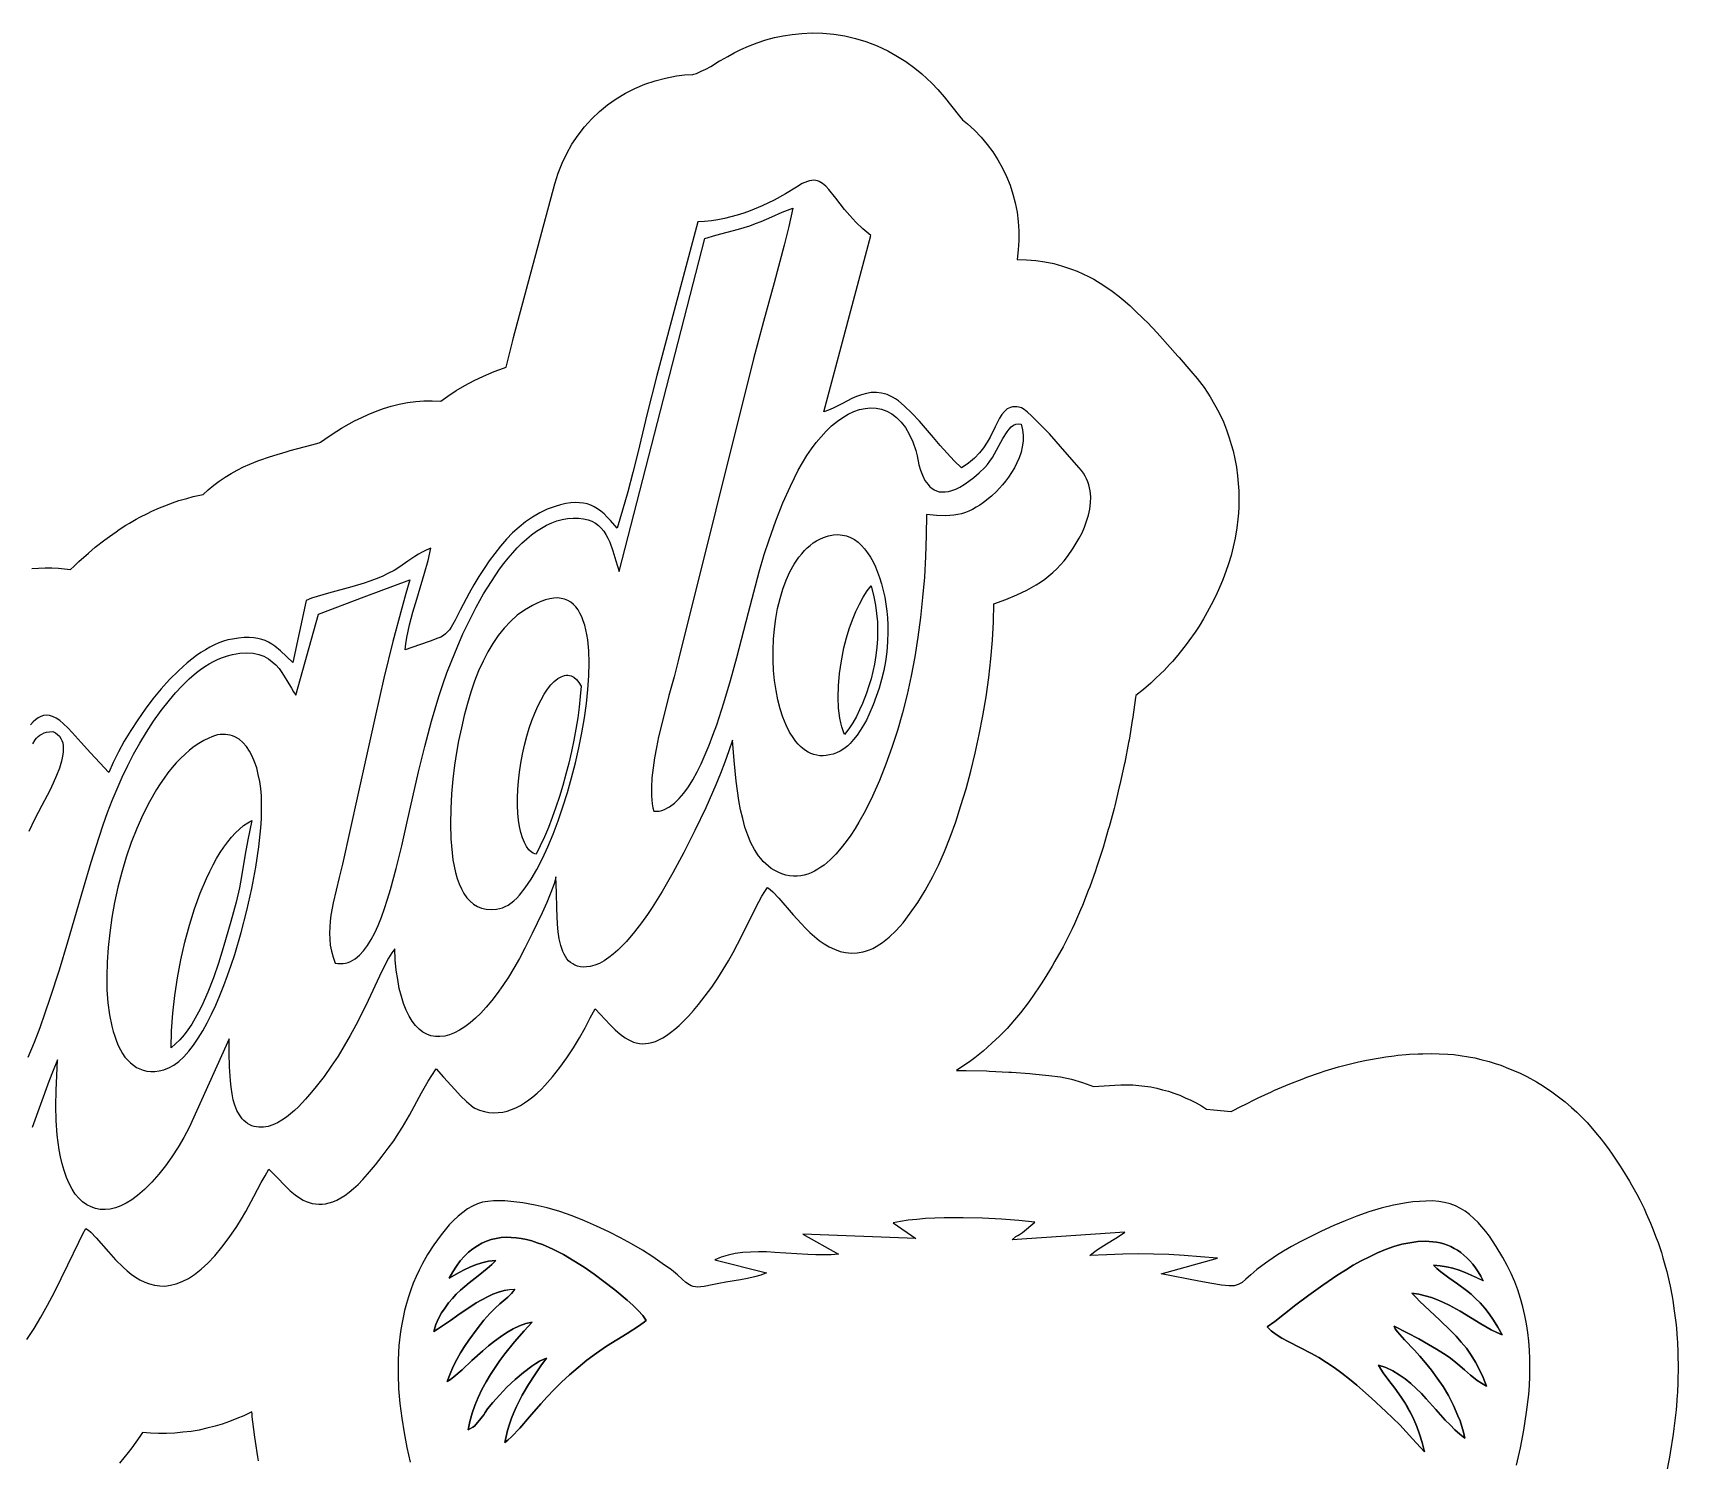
# Model space of a CAD drawing. Extents: x 0 to 210, y 0 to 160.
# Drawn here: x 105 to 208.3, y 70.4 to 160 of the extents above; entities that cross this region are included whole.
import ezdxf

# ---------------------------------------------------------------- set-up
doc = ezdxf.new("R2010")
doc.units = 0
doc.layers.add('Nível Padrão', color=18, linetype='CONTINUOUS')

msp = doc.modelspace()

# ---------------------------------------------------------------- linework, layer by layer
at = {"layer": 'Nível Padrão'}
for points in [[(104.93, 126.39), (105.35, 126.42), (105.77, 126.43), (106.19, 126.43), (106.61, 126.4), (107.36, 126.32), (107.58, 126.54), (107.88, 126.82), (108.48, 127.36), (108.91, 127.72), (109.52, 128.19), (109.8, 128.4), (110.22, 128.7), (110.41, 128.83), (110.84, 129.1), (111.07, 129.24), (111.49, 129.48), (111.72, 129.61), (112.2, 129.85), (112.46, 129.98), (112.95, 130.2), (113.28, 130.33), (113.77, 130.52), (114.16, 130.65), (114.66, 130.79), (115.06, 130.9), (115.69, 131.03), (116.01, 131.33), (116.35, 131.61), (116.7, 131.88), (117.06, 132.13), (117.44, 132.36), (117.82, 132.57), (118.21, 132.77), (118.62, 132.94), (119.12, 133.14), (119.31, 133.21), (119.8, 133.38), (120.12, 133.48), (120.89, 133.71), (121.15, 133.79), (122.5, 134.15), (122.96, 134.28), (123.06, 134.32), (123.33, 134.5), (123.78, 134.82), (124.38, 135.2), (124.85, 135.47), (125.19, 135.65), (125.64, 135.87), (126.05, 136.06), (126.51, 136.24), (127, 136.42), (127.5, 136.58), (128, 136.7), (128.52, 136.8), (129.03, 136.87), (129.55, 136.91), (130.07, 136.92), (130.6, 136.9), (131.05, 137.21), (131.57, 137.55), (132.12, 137.87), (132.71, 138.19), (133.29, 138.46), (133.96, 138.75), (134.55, 138.97), (134.71, 139.02), (135.13, 140.7), (135.17, 140.89), (137.76, 150.53), (137.97, 151.19), (138.22, 151.83), (138.51, 152.44), (138.84, 153.02), (139.22, 153.58), (139.63, 154.1), (140.08, 154.6), (140.56, 155.06), (141.08, 155.48), (141.62, 155.87), (142.2, 156.21), (142.79, 156.52), (143.42, 156.78), (144.06, 157), (144.72, 157.17), (145.4, 157.3), (145.91, 157.36), (146.42, 157.39), (146.48, 157.41), (146.65, 157.46), (146.96, 157.59), (147.24, 157.72), (147.56, 157.9), (148.11, 158.24), (148.16, 158.27), (148.62, 158.53), (149.03, 158.76), (149.45, 158.96), (149.93, 159.17), (150.47, 159.38), (151.02, 159.56), (151.55, 159.71), (152.09, 159.82), (152.67, 159.91), (153.26, 159.97), (153.92, 160), (154.59, 159.98), (155.28, 159.92), (155.96, 159.81), (156.63, 159.66), (157.28, 159.46), (157.99, 159.2), (158.67, 158.88), (159.18, 158.59), (159.79, 158.21), (160.37, 157.79), (160.8, 157.43), (161.12, 157.14), (161.44, 156.84), (161.8, 156.45), (162.21, 155.98), (163.16, 154.77), (163.36, 154.55), (163.66, 154.3), (164.11, 153.89), (164.52, 153.46), (164.91, 153), (165.26, 152.53), (165.58, 152.03), (165.87, 151.52), (166.12, 150.99), (166.34, 150.45), (166.52, 149.89), (166.67, 149.33), (166.78, 148.75), (166.86, 148.17), (166.9, 147.58), (166.9, 146.98), (166.86, 146.39), (166.78, 145.79), (167.37, 145.77), (167.96, 145.71), (168.53, 145.63), (169.09, 145.52), (169.64, 145.37), (170.19, 145.18), (170.55, 145.04), (170.91, 144.89), (171.26, 144.72), (171.6, 144.54), (172.23, 144.15), (172.76, 143.79), (173.2, 143.45), (173.45, 143.25), (173.86, 142.89), (174.16, 142.61), (174.74, 142.04), (174.96, 141.83), (175.58, 141.17), (175.75, 140.98), (176.88, 139.72), (176.95, 139.64), (177.7, 138.78), (178.09, 138.32), (178.52, 137.74), (178.9, 137.17), (179.18, 136.69), (179.44, 136.21), (179.73, 135.59), (179.93, 135.09), (180.1, 134.59), (180.23, 134.18), (180.34, 133.77), (180.45, 133.28), (180.55, 132.75), (180.62, 132.21), (180.67, 131.72), (180.7, 131.27), (180.71, 130.82), (180.7, 130.26), (180.68, 129.87), (180.64, 129.49), (180.57, 128.94), (180.47, 128.29), (180.35, 127.74), (180.22, 127.21), (180.05, 126.68), (179.89, 126.2), (179.72, 125.73), (179.58, 125.38), (179.35, 124.87), (179.22, 124.59), (178.97, 124.1), (178.85, 123.87), (178.59, 123.41), (178.48, 123.22), (178.21, 122.78), (177.96, 122.4), (177.56, 121.84), (177.34, 121.53), (177.02, 121.13), (176.87, 120.95), (176.53, 120.55), (176.35, 120.36), (176.01, 119.99), (175.81, 119.8), (175.45, 119.46), (175.17, 119.19), (174.71, 118.8), (174.24, 118.42), (174.22, 118.29), (174.04, 117.05), (174.01, 116.86), (173.81, 115.62), (173.78, 115.46), (173.54, 114.22), (173.5, 114.06), (173.24, 112.84), (173.2, 112.68), (172.91, 111.49), (172.87, 111.33), (172.56, 110.17), (172.51, 110), (172.18, 108.88), (172.12, 108.69), (171.77, 107.63), (171.7, 107.42), (171.34, 106.41), (171.25, 106.18), (170.88, 105.24), (170.77, 104.97), (170.38, 104.09), (170.23, 103.78), (169.84, 102.98), (169.67, 102.65), (169.16, 101.74), (168.98, 101.43), (168.49, 100.61), (168.26, 100.26), (167.77, 99.54), (167.48, 99.14), (166.99, 98.51), (166.63, 98.07), (166.15, 97.53), (165.68, 97.04), (165.2, 96.59), (164.65, 96.1), (164.14, 95.69), (163.8, 95.43), (163.45, 95.19), (162.98, 94.89), (162.98, 94.89), (163.17, 94.89), (163.36, 94.89), (163.59, 94.89), (164.86, 94.86), (165.03, 94.85), (166.27, 94.79), (166.43, 94.78), (167.59, 94.7), (167.74, 94.68), (168.78, 94.58), (169.5, 94.49), (170.2, 94.34), (170.89, 94.13), (171.57, 93.88), (172.91, 93.97), (173.29, 93.99), (173.67, 93.99), (174.05, 93.98), (174.43, 93.95), (174.8, 93.9), (175.17, 93.85), (175.55, 93.77), (175.91, 93.68), (176.28, 93.58), (176.63, 93.46), (176.99, 93.33), (177.34, 93.18), (177.68, 93.02), (178.02, 92.85), (178.35, 92.66), (178.67, 92.45), (179.12, 92.42), (180.22, 92.32), (180.91, 92.67), (181.05, 92.74), (181.8, 93.11), (181.92, 93.17), (182.75, 93.55), (182.91, 93.62), (183.66, 93.95), (183.9, 94.05), (184.68, 94.35), (184.97, 94.46), (185.77, 94.74), (186.13, 94.86), (186.95, 95.11), (187.37, 95.22), (188.22, 95.43), (188.72, 95.54), (189.58, 95.69), (189.94, 95.75), (190.45, 95.81), (190.68, 95.84), (191.2, 95.89), (191.41, 95.91), (191.97, 95.94), (192.25, 95.94), (192.77, 95.95), (193.27, 95.94), (193.82, 95.91), (194.21, 95.88), (194.59, 95.83), (195.13, 95.74), (195.52, 95.67), (195.9, 95.58), (196.41, 95.44), (196.79, 95.33), (197.16, 95.21), (197.64, 95.02), (198.32, 94.73), (198.79, 94.5), (199.39, 94.17), (199.83, 93.9), (200.35, 93.55), (200.77, 93.24), (201.19, 92.91), (201.58, 92.57), (201.92, 92.26), (202.29, 91.89), (202.56, 91.62), (202.91, 91.22), (203.1, 91), (203.45, 90.58), (203.58, 90.4), (203.91, 89.96), (204.14, 89.64), (204.6, 88.94), (204.79, 88.66), (205.23, 87.93), (205.36, 87.71), (205.68, 87.12), (205.87, 86.77), (206.14, 86.22), (206.28, 85.92), (206.55, 85.3), (206.68, 85), (206.91, 84.38), (207.02, 84.09), (207.23, 83.46), (207.33, 83.13), (207.49, 82.54), (207.57, 82.27), (207.72, 81.62), (207.78, 81.36), (207.9, 80.71), (207.94, 80.46), (208.04, 79.81), (208.08, 79.52), (208.15, 78.92), (208.17, 78.7), (208.22, 78.04), (208.24, 77.83), (208.26, 77.18), (208.27, 76.98), (208.28, 76.33), (208.28, 76.16), (208.26, 75.49), (208.26, 75.33), (208.23, 74.67), (208.22, 74.52), (208.17, 73.87), (208.15, 73.58), (208.01, 72.41), (207.97, 72.07), (207.78, 70.89), (207.73, 70.61), (207.5, 69.44)], [(104.62, 78), (105.07, 78.7), (105.5, 79.4), (105.92, 80.16), (106.36, 80.98), (107.19, 82.68), (107.88, 84.12), (108.14, 84.64), (108.33, 84.97), (108.48, 84.86), (108.64, 84.73), (108.97, 84.39), (109.75, 83.5), (110.18, 83.01), (110.66, 82.54), (110.91, 82.31), (111.17, 82.1), (111.44, 81.91), (111.72, 81.75), (112.02, 81.6), (112.32, 81.49), (112.63, 81.41), (112.96, 81.37), (113.29, 81.36), (113.64, 81.41), (114, 81.5), (114.37, 81.64), (114.76, 81.84), (115.15, 82.09), (115.56, 82.41), (115.98, 82.8), (116.42, 83.26), (116.87, 83.79), (117.33, 84.4), (117.8, 85.1), (118.1, 85.57), (118.37, 86.04), (118.86, 86.97), (119.33, 87.86), (119.57, 88.28), (119.82, 88.69), (120.06, 88.45), (120.31, 88.19), (120.85, 87.62), (121.14, 87.34), (121.46, 87.08), (121.79, 86.85), (121.97, 86.75), (122.15, 86.67), (122.34, 86.6), (122.53, 86.54), (122.73, 86.51), (122.94, 86.49), (123.15, 86.5), (123.37, 86.52), (123.6, 86.57), (123.83, 86.65), (124.08, 86.75), (124.33, 86.89), (124.59, 87.05), (124.85, 87.25), (125.13, 87.47), (125.41, 87.74), (125.71, 88.04), (126.01, 88.38), (126.5, 88.97), (126.93, 89.51), (127.31, 90.01), (127.65, 90.48), (127.94, 90.92), (128.2, 91.33), (128.64, 92.09), (129.4, 93.49), (129.81, 94.21), (130.04, 94.58), (130.31, 94.98), (130.77, 94.46), (131.48, 93.69), (131.85, 93.3), (132.21, 92.95), (132.51, 92.68), (132.64, 92.59), (132.75, 92.52), (133.04, 92.4), (133.34, 92.31), (133.63, 92.25), (133.92, 92.23), (134.2, 92.24), (134.49, 92.27), (134.77, 92.34), (135.05, 92.43), (135.32, 92.55), (135.6, 92.69), (135.86, 92.85), (136.13, 93.04), (136.39, 93.24), (136.65, 93.46), (136.9, 93.7), (137.14, 93.95), (137.62, 94.49), (138.08, 95.07), (138.52, 95.68), (138.93, 96.31), (139.31, 96.94), (139.67, 97.57), (139.99, 98.18), (140.29, 98.76), (140.93, 98.08), (141.24, 97.75), (141.55, 97.44), (141.87, 97.16), (142.19, 96.93), (142.36, 96.83), (142.53, 96.74), (142.7, 96.67), (142.88, 96.62), (143.07, 96.58), (143.26, 96.56), (143.45, 96.57), (143.65, 96.59), (143.86, 96.64), (144.08, 96.71), (144.3, 96.81), (144.54, 96.93), (144.78, 97.08), (145.03, 97.26), (145.29, 97.47), (145.57, 97.71), (145.85, 97.99), (146.15, 98.3), (146.46, 98.64), (146.78, 99.02), (147.21, 99.57), (147.61, 100.12), (147.99, 100.67), (148.33, 101.22), (148.66, 101.77), (148.96, 102.3), (149.5, 103.33), (150.39, 105.11), (150.76, 105.82), (150.94, 106.12), (151.11, 106.37), (151.28, 106.25), (151.45, 106.1), (151.83, 105.7), (152.72, 104.66), (153.22, 104.1), (153.49, 103.82), (153.77, 103.55), (154.06, 103.29), (154.36, 103.05), (154.67, 102.83), (154.99, 102.64), (155.33, 102.49), (155.67, 102.36), (156.02, 102.28), (156.38, 102.25), (156.75, 102.26), (157.13, 102.34), (157.33, 102.39), (157.52, 102.46), (157.72, 102.55), (157.93, 102.66), (158.34, 102.92), (158.76, 103.26), (159.19, 103.67), (159.63, 104.16), (160.08, 104.75), (160.55, 105.42), (161.02, 106.19), (161.5, 107.06), (161.87, 107.81), (162.23, 108.63), (162.59, 109.53), (162.93, 110.49), (163.26, 111.51), (163.58, 112.57), (163.88, 113.67), (164.15, 114.81), (164.41, 115.97), (164.64, 117.15), (164.84, 118.34), (165.01, 119.54), (165.14, 120.72), (165.24, 121.9), (165.31, 123.05), (165.33, 124.18), (166.08, 124.45), (166.76, 124.73), (167.4, 125.03), (167.98, 125.36), (168.26, 125.53), (168.52, 125.72), (168.78, 125.92), (169.03, 126.14), (169.27, 126.37), (169.5, 126.61), (169.73, 126.87), (169.95, 127.15), (170.31, 127.67), (170.5, 127.97), (170.68, 128.29), (170.86, 128.63), (171.02, 128.98), (171.15, 129.35), (171.27, 129.73), (171.35, 130.11), (171.4, 130.5), (171.41, 130.88), (171.38, 131.26), (171.29, 131.64), (171.23, 131.83), (171.15, 132.01), (171.06, 132.19), (170.95, 132.37), (170.83, 132.54), (170.69, 132.71), (169.93, 133.57), (168.81, 134.83), (168.22, 135.45), (167.68, 135.98), (167.44, 136.19), (167.23, 136.36), (167.05, 136.47), (166.91, 136.52), (166.76, 136.54), (166.62, 136.54), (166.49, 136.53), (166.37, 136.5), (166.26, 136.45), (166.16, 136.4), (165.99, 136.25), (165.83, 136.06), (165.68, 135.83), (165.41, 135.28), (165.1, 134.64), (164.91, 134.31), (164.68, 133.97), (164.42, 133.64), (164.1, 133.31), (163.73, 133), (163.53, 132.85), (163.3, 132.7), (162.84, 133.15), (162.39, 133.62), (161.96, 134.11), (161.53, 134.62), (160.65, 135.63), (160.18, 136.13), (159.7, 136.6), (159.33, 136.91), (159.15, 137.03), (158.97, 137.14), (158.8, 137.23), (158.62, 137.3), (158.45, 137.35), (158.28, 137.39), (157.96, 137.43), (157.63, 137.43), (157.32, 137.38), (157.01, 137.29), (156.71, 137.18), (156.41, 137.05), (155.82, 136.75), (155.23, 136.46), (154.94, 136.33), (154.65, 136.22), (157.6, 147.28), (157.6, 147.28), (157.1, 147.71), (156.66, 148.13), (156.28, 148.54), (155.95, 148.92), (155.41, 149.62), (154.97, 150.17), (154.77, 150.39), (154.57, 150.56), (154.36, 150.68), (154.25, 150.72), (154.14, 150.74), (154.02, 150.75), (153.89, 150.74), (153.76, 150.72), (153.62, 150.68), (153.3, 150.54), (152.94, 150.33), (152.25, 149.91), (151.53, 149.51), (150.79, 149.15), (150.02, 148.83), (149.62, 148.69), (149.22, 148.56), (148.82, 148.45), (148.41, 148.35), (148, 148.27), (147.59, 148.21), (147.17, 148.17), (146.74, 148.14), (144.16, 138.5), (143.57, 136.11), (142.97, 133.65), (142.66, 132.42), (142.35, 131.21), (142.02, 130.04), (141.67, 128.92), (141.26, 129.41), (141.06, 129.62), (140.86, 129.81), (140.66, 129.98), (140.45, 130.13), (140.24, 130.26), (140.02, 130.36), (139.8, 130.44), (139.56, 130.49), (139.31, 130.52), (139.04, 130.53), (138.76, 130.51), (138.45, 130.46), (138.13, 130.39), (137.78, 130.29), (137.29, 130.11), (136.82, 129.89), (136.37, 129.62), (135.93, 129.32), (135.52, 128.98), (135.11, 128.62), (134.73, 128.22), (134.35, 127.79), (134, 127.34), (133.65, 126.87), (133.32, 126.39), (133, 125.88), (132.69, 125.37), (132.39, 124.84), (131.83, 123.77), (131.51, 123.15), (131.26, 122.71), (131.15, 122.55), (131.03, 122.41), (130.91, 122.29), (130.77, 122.19), (130.6, 122.09), (130.42, 122.01), (129.93, 121.83), (129.27, 121.6), (128.37, 121.29), (128.42, 121.67), (128.48, 122.06), (128.65, 122.85), (128.86, 123.65), (129.1, 124.47), (129.59, 126.09), (129.81, 126.89), (129.99, 127.67), (129.69, 127.54), (129.43, 127.42), (129.2, 127.29), (128.98, 127.15), (128.54, 126.84), (128.04, 126.5), (127.67, 126.27), (127.29, 126.07), (126.92, 125.89), (126.54, 125.74), (126.16, 125.59), (125.79, 125.47), (125.03, 125.24), (123.56, 124.85), (122.84, 124.64), (122.49, 124.52), (122.15, 124.38), (121.32, 120.48), (120.54, 121.22), (120.18, 121.52), (120, 121.65), (119.8, 121.76), (119.59, 121.86), (119.37, 121.94), (119.13, 122), (118.87, 122.04), (118.58, 122.05), (118.26, 122.05), (117.91, 122.02), (117.52, 121.96), (117.24, 121.91), (116.96, 121.83), (116.68, 121.72), (116.4, 121.6), (116.11, 121.46), (115.83, 121.29), (115.54, 121.11), (115.26, 120.92), (114.69, 120.47), (114.13, 119.97), (113.58, 119.43), (113.05, 118.84), (112.53, 118.21), (112.04, 117.57), (111.58, 116.9), (111.14, 116.23), (110.73, 115.55), (110.37, 114.88), (110.04, 114.22), (109.76, 113.58), (109.21, 114.2), (108.61, 114.83), (108.02, 115.47), (107.46, 116.09), (107.19, 116.4), (106.93, 116.65), (106.69, 116.85), (106.46, 117), (106.24, 117.1), (106.04, 117.16), (105.85, 117.18), (105.67, 117.16), (105.49, 117.11), (105.33, 117.02), (105.16, 116.9), (105.01, 116.76), (104.85, 116.58)], [(104.71, 95.72), (105.09, 96.66), (105.45, 97.59), (105.78, 98.51), (106.09, 99.42), (106.67, 101.21), (107.19, 102.95), (108.17, 106.32), (108.65, 107.95), (109.15, 109.53), (109.41, 110.3), (109.69, 111.07), (109.98, 111.82), (110.28, 112.56), (110.61, 113.3), (110.95, 114.02), (111.32, 114.73), (111.71, 115.43), (112.13, 116.12), (112.57, 116.8), (113.05, 117.47), (113.57, 118.13), (113.95, 118.58), (114.36, 119.03), (114.8, 119.47), (115.28, 119.87), (115.53, 120.06), (115.79, 120.24), (116.06, 120.41), (116.33, 120.56), (116.62, 120.69), (116.91, 120.81), (117.21, 120.91), (117.52, 120.99), (118, 121.08), (118.44, 121.1), (118.83, 121.08), (119.18, 121), (119.5, 120.88), (119.78, 120.73), (120.03, 120.54), (120.25, 120.34), (120.45, 120.11), (120.63, 119.86), (120.94, 119.36), (121.23, 118.87), (121.36, 118.64), (121.5, 118.44), (122.92, 123.52), (125.8, 124.61), (128.67, 125.67), (128.41, 124.83), (128.15, 123.89), (127.6, 121.8), (127.04, 119.5), (126.48, 117.07), (125.39, 112.18), (124.43, 107.83), (124.23, 107), (124.03, 106.2), (123.85, 105.41), (123.71, 104.64), (123.66, 104.26), (123.63, 103.88), (123.62, 103.5), (123.63, 103.13), (123.67, 102.75), (123.74, 102.37), (123.84, 102), (123.97, 101.62), (124.14, 101.6), (124.31, 101.59), (124.47, 101.6), (124.63, 101.63), (124.79, 101.67), (124.94, 101.73), (125.08, 101.81), (125.23, 101.9), (125.5, 102.12), (125.76, 102.39), (126.01, 102.72), (126.24, 103.1), (126.47, 103.52), (126.68, 103.99), (126.88, 104.5), (127.08, 105.05), (127.27, 105.63), (127.45, 106.25), (127.81, 107.57), (128.16, 108.99), (128.5, 110.49), (129.21, 113.62), (129.6, 115.21), (130.02, 116.8), (130.25, 117.58), (130.48, 118.35), (130.73, 119.1), (130.99, 119.84), (131.29, 120.62), (131.63, 121.44), (131.99, 122.28), (132.4, 123.12), (132.83, 123.96), (133.29, 124.79), (133.78, 125.58), (134.29, 126.34), (134.56, 126.7), (134.84, 127.04), (135.12, 127.37), (135.41, 127.68), (135.7, 127.98), (136, 128.25), (136.3, 128.5), (136.61, 128.73), (136.93, 128.93), (137.25, 129.11), (137.57, 129.26), (137.9, 129.38), (138.23, 129.47), (138.57, 129.53), (138.92, 129.55), (139.26, 129.54), (139.57, 129.5), (139.85, 129.44), (140.09, 129.35), (140.31, 129.23), (140.51, 129.09), (140.68, 128.92), (140.83, 128.74), (140.97, 128.53), (141.09, 128.3), (141.21, 128.05), (141.41, 127.5), (141.6, 126.88), (141.81, 126.2), (147.18, 147.1), (147.18, 147.1), (147.88, 147.3), (148.59, 147.49), (149.29, 147.68), (150.01, 147.9), (150.37, 148.03), (150.71, 148.16), (151.38, 148.46), (152.04, 148.75), (152.37, 148.88), (152.7, 149), (152.45, 147.86), (152.16, 146.69), (151.53, 144.31), (150.87, 141.9), (150.23, 139.54), (145.51, 120.59), (145.25, 119.58), (144.93, 118.41), (144.6, 117.14), (144.28, 115.82), (144.14, 115.16), (144.02, 114.51), (143.93, 113.88), (143.86, 113.26), (143.83, 112.67), (143.83, 112.12), (143.88, 111.61), (143.92, 111.37), (143.98, 111.15), (144.15, 111.15), (144.32, 111.17), (144.48, 111.21), (144.64, 111.27), (144.8, 111.34), (144.96, 111.43), (145.27, 111.66), (145.57, 111.95), (145.86, 112.29), (146.15, 112.68), (146.42, 113.13), (146.69, 113.62), (146.95, 114.14), (147.21, 114.71), (147.45, 115.31), (147.69, 115.93), (147.93, 116.58), (148.37, 117.95), (148.79, 119.36), (149.19, 120.8), (149.93, 123.62), (150.6, 126.17), (150.91, 127.26), (151.21, 128.18), (151.64, 129.37), (152.08, 130.5), (152.55, 131.56), (152.8, 132.07), (153.05, 132.56), (153.31, 133.02), (153.59, 133.47), (153.87, 133.89), (154.17, 134.29), (154.48, 134.66), (154.8, 135.01), (155.14, 135.34), (155.5, 135.63), (155.84, 135.87), (156.18, 136.08), (156.53, 136.24), (156.88, 136.36), (157.24, 136.44), (157.59, 136.47), (157.93, 136.45), (158.27, 136.39), (158.6, 136.27), (158.91, 136.09), (159.21, 135.86), (159.5, 135.58), (159.77, 135.23), (160.01, 134.82), (160.23, 134.34), (160.43, 133.8), (160.5, 133.46), (160.62, 132.89), (160.72, 132.56), (160.84, 132.24), (161, 131.92), (161.09, 131.78), (161.2, 131.65), (161.31, 131.52), (161.44, 131.42), (161.58, 131.33), (161.73, 131.26), (161.89, 131.21), (162.07, 131.19), (162.26, 131.19), (162.47, 131.22), (162.69, 131.28), (162.93, 131.37), (163.19, 131.5), (163.47, 131.66), (163.76, 131.86), (164.07, 132.11), (164.41, 132.4), (164.76, 132.73), (164.93, 132.92), (165.08, 133.12), (165.23, 133.35), (165.37, 133.58), (165.89, 134.54), (166.15, 134.96), (166.28, 135.13), (166.42, 135.28), (166.56, 135.39), (166.71, 135.45), (166.87, 135.47), (167.04, 135.45), (167.13, 135.09), (167.17, 134.73), (167.16, 134.37), (167.11, 134.02), (167.03, 133.68), (166.91, 133.34), (166.77, 133.02), (166.61, 132.71), (166.44, 132.41), (166.25, 132.13), (166.06, 131.87), (165.86, 131.63), (165.49, 131.23), (165.17, 130.93), (164.68, 130.54), (164.45, 130.37), (164.22, 130.23), (163.99, 130.1), (163.76, 129.99), (163.54, 129.9), (163.3, 129.83), (163.07, 129.77), (162.82, 129.73), (162.57, 129.71), (162.3, 129.69), (161.73, 129.71), (161.09, 129.77), (161.08, 128.45), (161.03, 127.14), (160.96, 125.85), (160.85, 124.57), (160.72, 123.31), (160.55, 122.07), (160.36, 120.85), (160.13, 119.65), (159.88, 118.48), (159.59, 117.34), (159.27, 116.23), (158.93, 115.15), (158.55, 114.1), (158.14, 113.08), (157.71, 112.11), (157.24, 111.17), (156.85, 110.46), (156.61, 110.07), (156.35, 109.66), (156.06, 109.25), (155.74, 108.85), (155.41, 108.46), (155.05, 108.1), (154.67, 107.78), (154.47, 107.64), (154.27, 107.51), (154.06, 107.39), (153.85, 107.29), (153.64, 107.21), (153.42, 107.14), (153.2, 107.1), (152.97, 107.08), (152.74, 107.08), (152.5, 107.1), (152.26, 107.15), (152.02, 107.22), (151.78, 107.33), (151.53, 107.46), (151.35, 107.57), (151.17, 107.71), (151, 107.85), (150.84, 108.01), (150.7, 108.18), (150.55, 108.36), (150.3, 108.75), (150.07, 109.18), (149.88, 109.65), (149.7, 110.16), (149.56, 110.69), (149.43, 111.25), (149.32, 111.83), (149.23, 112.44), (149.15, 113.05), (149.02, 114.33), (148.92, 115.62), (148.69, 114.94), (148.44, 114.24), (148.17, 113.53), (147.87, 112.81), (147.24, 111.37), (146.56, 109.94), (145.86, 108.57), (145.17, 107.28), (144.5, 106.12), (143.87, 105.12), (143.58, 104.68), (143.21, 104.16), (142.76, 103.58), (142.26, 102.99), (141.99, 102.71), (141.72, 102.44), (141.43, 102.19), (141.15, 101.97), (140.86, 101.77), (140.56, 101.61), (140.27, 101.49), (139.99, 101.42), (139.76, 101.39), (139.56, 101.38), (139.37, 101.4), (139.19, 101.43), (139.03, 101.49), (138.89, 101.57), (138.75, 101.66), (138.63, 101.77), (138.52, 101.89), (138.43, 102.03), (138.34, 102.19), (138.26, 102.36), (138.14, 102.73), (138.04, 103.14), (137.98, 103.59), (137.93, 104.06), (137.89, 105.05), (137.86, 106.06), (137.83, 107.03), (137.78, 106.84), (137.72, 106.61), (137.52, 106.06), (137.26, 105.43), (136.96, 104.77), (136.34, 103.49), (135.88, 102.57), (135.54, 101.92), (135.19, 101.31), (134.85, 100.74), (134.5, 100.21), (134.15, 99.72), (133.81, 99.27), (133.46, 98.86), (133.12, 98.49), (132.78, 98.16), (132.44, 97.87), (132.11, 97.62), (131.78, 97.42), (131.46, 97.25), (131.15, 97.13), (130.85, 97.05), (130.55, 97.01), (130.27, 97.02), (129.99, 97.07), (129.73, 97.16), (129.47, 97.3), (129.24, 97.48), (129.01, 97.71), (128.8, 97.98), (128.61, 98.3), (128.43, 98.67), (128.27, 99.08), (128.13, 99.53), (128, 100.04), (127.9, 100.59), (127.81, 101.19), (127.75, 101.83), (127.71, 102.53), (127.53, 102.26), (127.33, 101.93), (126.91, 101.11), (125.89, 98.97), (125.27, 97.73), (124.92, 97.09), (124.55, 96.44), (124.16, 95.79), (123.73, 95.15), (123.28, 94.51), (122.79, 93.88), (122.49, 93.52), (122.11, 93.08), (121.67, 92.61), (121.43, 92.38), (121.17, 92.16), (120.91, 91.95), (120.63, 91.76), (120.35, 91.6), (120.06, 91.47), (119.77, 91.37), (119.48, 91.32), (119.19, 91.32), (119.04, 91.34), (118.9, 91.37), (118.75, 91.42), (118.61, 91.48), (118.48, 91.55), (118.36, 91.64), (118.25, 91.74), (118.14, 91.85), (117.96, 92.1), (117.81, 92.38), (117.68, 92.7), (117.58, 93.05), (117.51, 93.43), (117.45, 93.83), (117.4, 94.24), (117.35, 95.11), (117.33, 96), (117.32, 96.88), (114.8, 91.31), (114.47, 90.68), (114.11, 90.07), (113.73, 89.47), (113.32, 88.91), (112.9, 88.37), (112.46, 87.87), (112.01, 87.42), (111.56, 87.03), (111.21, 86.77), (110.86, 86.56), (110.52, 86.39), (110.18, 86.27), (109.86, 86.19), (109.54, 86.16), (109.23, 86.17), (108.93, 86.22), (108.65, 86.32), (108.38, 86.46), (108.12, 86.64), (107.88, 86.87), (107.66, 87.13), (107.46, 87.44), (107.28, 87.79), (107.11, 88.18), (106.97, 88.6), (106.84, 89.03), (106.74, 89.47), (106.65, 89.91), (106.58, 90.36), (106.53, 90.82), (106.46, 91.74), (106.44, 92.67), (106.46, 93.62), (106.5, 94.58), (106.55, 95.55), (106.27, 94.88), (106.01, 94.19), (105.48, 92.75), (104.95, 91.31)], [(104.99, 115.39), (105.14, 115.63), (105.23, 115.74), (105.33, 115.84), (105.44, 115.93), (105.56, 116), (105.7, 116.07), (105.86, 116.11), (106.05, 116.14), (106.25, 116.16), (106.41, 116.08), (106.55, 115.98), (106.66, 115.86), (106.75, 115.73), (106.82, 115.59), (106.87, 115.44), (106.89, 115.27), (106.91, 115.09), (106.9, 114.91), (106.88, 114.71), (106.79, 114.3), (106.66, 113.85), (106.49, 113.39), (106.28, 112.92), (106.06, 112.45), (105.57, 111.51), (105.11, 110.63), (104.74, 109.88)], [(198.13, 70.11), (198.38, 71.21), (198.6, 72.32), (198.77, 73.44), (198.9, 74.56), (198.94, 75.12), (198.97, 75.68), (198.98, 76.23), (198.98, 76.79), (198.95, 77.34), (198.91, 77.89), (198.85, 78.44), (198.77, 78.98), (198.66, 79.52), (198.54, 80.05), (198.39, 80.58), (198.22, 81.11), (198.02, 81.63), (197.8, 82.14), (197.55, 82.65), (197.27, 83.15), (196.86, 83.83), (196.43, 84.48), (196.2, 84.78), (195.96, 85.07), (195.72, 85.35), (195.46, 85.6), (195.19, 85.84), (194.91, 86.05), (194.61, 86.23), (194.3, 86.39), (193.97, 86.52), (193.62, 86.61), (193.25, 86.67), (192.85, 86.7), (192.45, 86.69), (192.04, 86.67), (191.63, 86.64), (191.23, 86.59), (190.42, 86.44), (189.63, 86.25), (188.86, 86.02), (188.1, 85.75), (187.37, 85.46), (186.67, 85.16), (185.89, 84.8), (185.18, 84.45), (184.55, 84.13), (184, 83.83), (183.5, 83.54), (183.07, 83.27), (182.37, 82.8), (181.84, 82.39), (181.45, 82.06), (181.15, 81.79), (180.91, 81.59), (180.79, 81.52), (180.67, 81.46), (180.54, 81.41), (180.41, 81.38), (180.25, 81.37), (180.07, 81.37), (179.61, 81.41), (179, 81.52), (178.2, 81.67), (175.82, 82.13), (179.37, 83.1), (178.29, 83.2), (177.28, 83.28), (176.3, 83.33), (175.35, 83.36), (174.4, 83.37), (173.43, 83.35), (172.42, 83.32), (171.35, 83.28), (171.58, 83.47), (171.84, 83.65), (172.4, 84), (172.99, 84.36), (173.27, 84.55), (173.54, 84.74), (166.48, 84.25), (166.7, 84.46), (166.82, 84.54), (166.94, 84.6), (167.12, 84.72), (167.9, 85.37), (166.9, 85.47), (165.8, 85.55), (164.62, 85.61), (163.4, 85.64), (162.2, 85.63), (161.03, 85.59), (160.48, 85.54), (159.95, 85.49), (159.46, 85.41), (159, 85.33), (160.43, 84.34), (153.33, 84.62), (155.58, 83.35), (155.12, 83.32), (154.64, 83.31), (154.15, 83.32), (153.64, 83.34), (151.57, 83.47), (151.05, 83.5), (150.54, 83.5), (150.04, 83.49), (149.56, 83.46), (149.09, 83.4), (148.64, 83.3), (148.21, 83.17), (147.8, 83), (151.05, 82.18), (150.69, 82.04), (150.29, 81.93), (149.86, 81.83), (149.41, 81.75), (148.49, 81.6), (148.05, 81.52), (147.64, 81.43), (147.13, 81.32), (146.92, 81.3), (146.74, 81.29), (146.59, 81.3), (146.45, 81.32), (146.32, 81.37), (146.21, 81.43), (145.99, 81.59), (145.75, 81.8), (145.46, 82.06), (145.08, 82.37), (144.51, 82.78), (143.91, 83.19), (143.26, 83.6), (142.58, 84), (141.88, 84.39), (141.15, 84.77), (140.39, 85.12), (139.63, 85.45), (138.85, 85.76), (138.07, 86.03), (137.29, 86.26), (136.52, 86.44), (135.75, 86.58), (135, 86.67), (134.63, 86.7), (134.26, 86.7), (133.91, 86.7), (133.55, 86.67), (133.23, 86.62), (132.91, 86.52), (132.6, 86.38), (132.29, 86.2), (131.99, 85.98), (131.7, 85.74), (131.41, 85.48), (131.14, 85.19), (130.88, 84.89), (130.63, 84.58), (130.17, 83.95), (129.78, 83.33), (129.45, 82.77), (129.25, 82.36), (129.05, 81.95), (128.88, 81.53), (128.72, 81.11), (128.58, 80.69), (128.45, 80.26), (128.33, 79.83), (128.24, 79.39), (128.15, 78.96), (128.08, 78.51), (127.98, 77.62), (127.93, 76.72), (127.92, 75.81), (127.96, 74.9), (128.03, 73.98), (128.15, 73.06), (128.3, 72.14), (128.47, 71.22), (128.68, 70.31)], [(119.17, 70.39), (119.12, 70.63), (118.97, 71.6), (118.93, 71.87), (118.81, 72.84), (118.77, 73.15), (118.76, 73.31), (118.75, 73.47), (118.65, 73.42), (118.24, 73.22), (117.81, 73.04), (117.34, 72.86), (116.89, 72.7), (116.44, 72.57), (115.91, 72.43), (115.43, 72.32), (114.93, 72.24), (114.41, 72.18), (113.9, 72.13), (113.39, 72.11), (112.89, 72.11), (112.39, 72.13), (111.89, 72.17), (111.71, 71.91), (111.2, 71.21), (110.97, 70.92), (110.44, 70.25)]]:
    msp.add_lwpolyline(points, dxfattribs=at)
for points in [[(154.63, 128.34), (154.95, 128.44), (155.25, 128.5), (155.54, 128.52), (155.82, 128.49), (156.08, 128.43), (156.33, 128.33), (156.57, 128.2), (156.8, 128.04), (157.01, 127.84), (157.21, 127.62), (157.4, 127.37), (157.58, 127.1), (157.74, 126.81), (157.89, 126.49), (158.03, 126.16), (158.15, 125.82), (158.27, 125.42), (158.38, 125.01), (158.47, 124.59), (158.54, 124.16), (158.6, 123.72), (158.64, 123.29), (158.67, 122.85), (158.67, 122.42), (158.65, 121.78), (158.6, 121.16), (158.52, 120.56), (158.41, 119.99), (158.28, 119.43), (158.12, 118.88), (157.94, 118.35), (157.75, 117.83), (157.48, 117.2), (157.32, 116.87), (157.14, 116.55), (156.94, 116.23), (156.74, 115.93), (156.52, 115.65), (156.3, 115.4), (156.15, 115.25), (156, 115.13), (155.84, 115.02), (155.68, 114.93), (155.45, 114.82), (155.23, 114.74), (155.01, 114.69), (154.8, 114.65), (154.6, 114.64), (154.4, 114.64), (154.21, 114.67), (154.02, 114.72), (153.84, 114.78), (153.67, 114.87), (153.5, 114.97), (153.34, 115.09), (153.18, 115.22), (153.03, 115.37), (152.89, 115.54), (152.76, 115.72), (152.5, 116.11), (152.28, 116.56), (152.08, 117.05), (151.91, 117.58), (151.77, 118.15), (151.65, 118.74), (151.56, 119.36), (151.5, 119.99), (151.47, 120.64), (151.47, 121.29), (151.49, 121.95), (151.55, 122.61), (151.63, 123.25), (151.75, 123.88), (151.9, 124.5), (152.07, 125.09), (152.28, 125.65), (152.52, 126.18), (152.79, 126.67), (153.09, 127.11), (153.26, 127.31), (153.43, 127.51), (153.61, 127.68), (153.8, 127.84), (153.99, 127.99), (154.2, 128.12), (154.41, 128.24), (154.63, 128.34)], [(155.95, 115.98), (155.86, 116.2), (155.78, 116.45), (155.71, 116.71), (155.66, 117), (155.58, 117.62), (155.55, 118.29), (155.57, 119.02), (155.63, 119.79), (155.75, 120.59), (155.91, 121.4), (156.07, 122.03), (156.25, 122.61), (156.45, 123.17), (156.66, 123.69), (156.89, 124.16), (157.13, 124.59), (157.37, 124.98), (157.63, 125.31), (157.8, 124.62), (157.89, 124.09), (157.96, 123.56), (158.01, 123.04), (158.02, 122.51), (158.01, 121.97), (157.98, 121.45), (157.92, 120.92), (157.83, 120.39), (157.73, 119.93), (157.62, 119.47), (157.48, 119.02), (157.33, 118.57), (157.08, 117.91), (156.9, 117.51), (156.7, 117.11), (156.48, 116.71), (156.22, 116.32), (155.95, 115.98)], [(136.89, 124.32), (136.62, 124.2), (136.36, 124.07), (136.11, 123.93), (135.87, 123.78), (135.41, 123.45), (134.98, 123.07), (134.58, 122.65), (134.21, 122.19), (133.87, 121.69), (133.55, 121.15), (133.26, 120.57), (132.98, 119.96), (132.73, 119.31), (132.5, 118.63), (132.28, 117.91), (132.08, 117.16), (131.9, 116.38), (131.72, 115.57), (131.59, 114.85), (131.47, 114.04), (131.36, 113.16), (131.28, 112.24), (131.23, 111.3), (131.21, 110.36), (131.24, 109.43), (131.27, 108.98), (131.31, 108.54), (131.37, 108.11), (131.44, 107.7), (131.53, 107.31), (131.64, 106.94), (131.76, 106.6), (131.9, 106.28), (132.06, 105.99), (132.24, 105.73), (132.44, 105.51), (132.66, 105.32), (132.9, 105.17), (133.17, 105.07), (133.46, 105), (133.77, 104.99), (134.11, 105.02), (134.48, 105.1), (134.65, 105.17), (134.83, 105.26), (135.01, 105.38), (135.19, 105.53), (135.37, 105.7), (135.55, 105.89), (135.91, 106.35), (136.27, 106.89), (136.63, 107.5), (136.98, 108.18), (137.32, 108.93), (137.65, 109.72), (137.97, 110.56), (138.27, 111.44), (138.55, 112.34), (138.82, 113.26), (139.06, 114.2), (139.27, 115.14), (139.46, 116.08), (139.62, 117.01), (139.75, 117.92), (139.84, 118.8), (139.9, 119.65), (139.92, 120.46), (139.89, 121.22), (139.83, 121.92), (139.78, 122.24), (139.71, 122.55), (139.64, 122.84), (139.55, 123.11), (139.45, 123.36), (139.34, 123.59), (139.22, 123.8), (139.08, 123.98), (138.93, 124.14), (138.76, 124.27), (138.58, 124.38), (138.38, 124.46), (138.17, 124.51), (137.95, 124.54), (137.71, 124.53), (137.45, 124.49), (137.18, 124.42), (136.89, 124.32)], [(139.41, 119), (139.36, 118.36), (139.29, 117.69), (139.2, 117.01), (139.09, 116.31), (138.96, 115.61), (138.81, 114.9), (138.65, 114.18), (138.46, 113.48), (138.27, 112.78), (138.06, 112.09), (137.83, 111.42), (137.6, 110.77), (137.36, 110.14), (137.11, 109.55), (136.85, 108.99), (136.59, 108.46), (136.5, 108.49), (136.41, 108.53), (136.31, 108.58), (136.14, 108.73), (135.99, 108.94), (135.85, 109.19), (135.73, 109.48), (135.63, 109.82), (135.55, 110.19), (135.49, 110.6), (135.45, 111.04), (135.43, 111.51), (135.43, 112), (135.44, 112.52), (135.48, 113.05), (135.55, 113.6), (135.63, 114.17), (135.74, 114.74), (135.86, 115.31), (136.01, 115.86), (136.16, 116.37), (136.33, 116.86), (136.51, 117.32), (136.7, 117.75), (136.9, 118.14), (137.1, 118.5), (137.31, 118.81), (137.52, 119.08), (137.73, 119.3), (137.95, 119.48), (138.16, 119.6), (138.37, 119.68), (138.47, 119.69), (138.58, 119.69), (138.68, 119.68), (138.78, 119.65), (138.96, 119.56), (139.12, 119.42), (139.27, 119.23), (139.41, 119)], [(116.04, 115.75), (115.73, 115.59), (115.42, 115.41), (115.12, 115.21), (114.83, 114.98), (114.55, 114.74), (114.27, 114.47), (114, 114.19), (113.74, 113.89), (113.48, 113.57), (113.23, 113.23), (112.99, 112.88), (112.76, 112.52), (112.31, 111.75), (111.9, 110.94), (111.52, 110.08), (111.17, 109.19), (110.86, 108.28), (110.58, 107.34), (110.34, 106.39), (110.13, 105.43), (109.95, 104.48), (109.82, 103.53), (109.72, 102.6), (109.66, 101.68), (109.64, 100.8), (109.65, 99.95), (109.71, 99.14), (109.81, 98.38), (109.95, 97.67), (110.04, 97.34), (110.14, 97.03), (110.24, 96.73), (110.36, 96.45), (110.49, 96.19), (110.63, 95.95), (110.78, 95.73), (110.95, 95.54), (111.12, 95.36), (111.31, 95.21), (111.5, 95.08), (111.71, 94.98), (111.93, 94.9), (112.16, 94.85), (112.41, 94.82), (112.66, 94.83), (112.93, 94.86), (113.21, 94.93), (113.37, 94.98), (113.53, 95.05), (113.85, 95.23), (114.16, 95.46), (114.47, 95.75), (114.78, 96.09), (115.08, 96.48), (115.37, 96.91), (115.66, 97.38), (115.94, 97.88), (116.21, 98.42), (116.48, 98.99), (116.74, 99.59), (116.98, 100.21), (117.22, 100.85), (117.45, 101.5), (117.67, 102.17), (118.08, 103.54), (118.43, 104.93), (118.74, 106.31), (118.99, 107.65), (119.18, 108.93), (119.3, 110.12), (119.34, 110.68), (119.36, 111.2), (119.36, 111.69), (119.34, 112.13), (119.3, 112.59), (119.24, 113.03), (119.15, 113.46), (119.05, 113.87), (118.92, 114.25), (118.77, 114.61), (118.59, 114.93), (118.4, 115.22), (118.18, 115.46), (117.94, 115.67), (117.68, 115.82), (117.54, 115.88), (117.39, 115.93), (117.24, 115.96), (117.09, 115.98), (116.93, 115.98), (116.76, 115.97), (116.59, 115.94), (116.41, 115.89), (116.23, 115.83), (116.04, 115.75)], [(113.68, 96.31), (113.7, 97.38), (113.78, 98.48), (113.9, 99.59), (114.07, 100.71), (114.28, 101.83), (114.53, 102.93), (114.82, 104), (115.14, 105.03), (115.5, 106.02), (115.89, 106.94), (116.1, 107.37), (116.31, 107.79), (116.53, 108.18), (116.76, 108.56), (116.99, 108.91), (117.23, 109.23), (117.47, 109.53), (117.72, 109.8), (117.97, 110.04), (118.22, 110.25), (118.49, 110.43), (118.75, 110.58), (118.49, 109.37), (118.33, 108.46), (118.1, 107.07), (117.96, 106.35), (117.75, 105.44), (117.43, 104.23), (116.95, 102.58), (116.65, 101.63), (116.33, 100.7), (115.99, 99.8), (115.61, 98.95), (115.4, 98.54), (115.19, 98.16), (114.97, 97.79), (114.73, 97.44), (114.49, 97.12), (114.23, 96.82), (113.96, 96.55), (113.68, 96.31)], [(141.01, 77.58), (140.38, 77.15), (139.78, 76.7), (139.22, 76.25), (138.69, 75.78), (138.19, 75.32), (137.73, 74.86), (137.29, 74.41), (136.89, 73.97), (136.17, 73.15), (135.56, 72.44), (135.04, 71.89), (134.82, 71.68), (134.63, 71.53), (134.7, 71.91), (134.8, 72.3), (134.91, 72.68), (135.05, 73.06), (135.2, 73.43), (135.36, 73.8), (135.72, 74.5), (136.11, 75.17), (136.51, 75.79), (136.89, 76.35), (137.25, 76.84), (137.04, 76.75), (136.81, 76.64), (136.57, 76.49), (136.32, 76.33), (135.8, 75.93), (135.27, 75.49), (134.76, 75.01), (134.29, 74.52), (133.88, 74.06), (133.54, 73.65), (133.39, 73.43), (133.3, 73.28), (133.2, 73.14), (133.04, 72.95), (132.81, 72.67), (132.72, 72.57), (132.61, 72.5), (132.32, 72.34), (132.42, 72.86), (132.57, 73.37), (132.74, 73.87), (132.95, 74.37), (133.19, 74.86), (133.45, 75.34), (133.73, 75.8), (134.02, 76.25), (134.32, 76.68), (134.63, 77.1), (135.24, 77.86), (135.83, 78.54), (136.35, 79.1), (135.95, 79.01), (135.55, 78.86), (135.15, 78.67), (134.75, 78.44), (134.36, 78.18), (133.98, 77.9), (133.61, 77.6), (133.25, 77.29), (132.56, 76.68), (131.95, 76.11), (131.43, 75.66), (131.21, 75.49), (131.01, 75.37), (131.19, 75.85), (131.39, 76.31), (131.61, 76.75), (131.85, 77.17), (132.1, 77.57), (132.36, 77.96), (132.88, 78.67), (133.31, 79.22), (133.69, 79.64), (134.02, 79.98), (134.32, 80.24), (134.82, 80.67), (135.05, 80.9), (135.26, 81.15), (134.92, 81.13), (134.58, 81.07), (134.23, 80.97), (133.88, 80.84), (133.53, 80.68), (133.18, 80.5), (132.83, 80.3), (132.49, 80.08), (131.83, 79.64), (131.22, 79.2), (130.65, 78.81), (130.4, 78.65), (130.16, 78.51), (130.3, 78.94), (130.47, 79.32), (130.66, 79.68), (130.87, 80), (131.09, 80.3), (131.33, 80.58), (131.58, 80.84), (131.85, 81.09), (132.39, 81.55), (132.96, 82), (133.52, 82.46), (133.8, 82.7), (134.07, 82.96), (133.61, 82.91), (133.19, 82.82), (132.79, 82.69), (132.42, 82.54), (132.08, 82.38), (131.75, 82.2), (131.13, 81.85), (131.36, 82.25), (131.59, 82.61), (131.83, 82.94), (132.09, 83.23), (132.35, 83.48), (132.62, 83.7), (132.9, 83.89), (133.18, 84.05), (133.48, 84.18), (133.77, 84.28), (134.08, 84.35), (134.39, 84.4), (134.7, 84.42), (135.02, 84.41), (135.34, 84.39), (135.66, 84.34), (135.99, 84.27), (136.32, 84.19), (136.65, 84.08), (136.98, 83.96), (137.64, 83.67), (138.3, 83.33), (138.96, 82.95), (139.6, 82.54), (140.23, 82.1), (140.85, 81.65), (141.54, 81.11), (142.31, 80.48), (142.67, 80.15), (143, 79.82), (143.28, 79.5), (143.49, 79.2), (143.3, 79.04), (143.02, 78.84), (142.3, 78.38), (141.01, 77.58)], [(131.13, 81.85), (131.75, 82.2), (132.08, 82.38), (132.42, 82.54), (132.79, 82.69), (133.19, 82.82), (133.61, 82.91), (134.07, 82.96), (133.8, 82.7), (133.52, 82.46), (132.96, 82), (132.39, 81.55), (131.85, 81.09), (131.58, 80.84), (131.33, 80.58), (131.09, 80.3), (130.87, 80), (130.66, 79.68), (130.47, 79.32), (130.3, 78.94), (130.16, 78.51), (130.4, 78.65), (130.65, 78.81), (131.22, 79.2), (131.83, 79.64), (132.49, 80.08), (132.83, 80.3), (133.18, 80.5), (133.53, 80.68), (133.88, 80.84), (134.23, 80.97), (134.58, 81.07), (134.92, 81.14), (135.26, 81.16), (135.05, 80.9), (134.82, 80.67), (134.32, 80.24), (134.02, 79.98), (133.69, 79.64), (133.31, 79.22), (132.88, 78.67), (132.36, 77.96), (132.1, 77.57), (131.85, 77.17), (131.61, 76.75), (131.39, 76.31), (131.19, 75.85), (131.01, 75.37), (131.21, 75.49), (131.43, 75.66), (131.95, 76.11), (132.56, 76.68), (133.25, 77.29), (133.61, 77.6), (133.98, 77.9), (134.36, 78.18), (134.75, 78.44), (135.15, 78.67), (135.55, 78.86), (135.95, 79.01), (136.35, 79.1), (135.83, 78.54), (135.24, 77.86), (134.63, 77.1), (134.32, 76.68), (134.02, 76.25), (133.73, 75.8), (133.45, 75.34), (133.19, 74.86), (132.95, 74.37), (132.74, 73.87), (132.57, 73.37), (132.42, 72.86), (132.32, 72.34), (132.61, 72.5), (132.72, 72.57), (132.81, 72.67), (133.04, 72.95), (133.2, 73.14), (133.3, 73.28), (133.39, 73.43), (133.54, 73.65), (133.88, 74.06), (134.29, 74.52), (134.76, 75.01), (135.27, 75.49), (135.8, 75.93), (136.32, 76.33), (136.57, 76.49), (136.81, 76.64), (137.04, 76.75), (137.25, 76.84), (136.89, 76.35), (136.51, 75.79), (136.11, 75.17), (135.72, 74.5), (135.36, 73.8), (135.2, 73.43), (135.05, 73.06), (134.91, 72.68), (134.8, 72.3), (134.7, 71.91), (134.63, 71.53), (134.82, 71.68), (135.04, 71.89), (135.56, 72.44), (136.17, 73.15), (136.89, 73.97), (137.29, 74.41), (137.73, 74.86), (138.19, 75.32), (138.69, 75.78), (139.22, 76.25), (139.78, 76.7), (140.38, 77.15), (141.01, 77.58), (142.3, 78.38), (143.02, 78.84), (143.3, 79.04), (143.49, 79.2), (143.28, 79.5), (143, 79.82), (142.67, 80.15), (142.31, 80.48), (141.54, 81.11), (140.85, 81.65), (140.23, 82.1), (139.6, 82.54), (138.96, 82.95), (138.3, 83.33), (137.64, 83.67), (136.98, 83.96), (136.65, 84.08), (136.32, 84.19), (135.99, 84.27), (135.66, 84.34), (135.34, 84.39), (135.02, 84.41), (134.7, 84.42), (134.39, 84.4), (134.08, 84.35), (133.77, 84.28), (133.48, 84.18), (133.18, 84.05), (132.9, 83.89), (132.62, 83.7), (132.35, 83.48), (132.09, 83.23), (131.83, 82.94), (131.59, 82.61), (131.36, 82.25), (131.13, 81.85)], [(182.48, 78.79), (182.97, 79.14), (183.57, 79.61), (184.29, 80.17), (185.09, 80.78), (185.97, 81.42), (186.91, 82.06), (187.4, 82.36), (187.89, 82.66), (188.39, 82.94), (188.9, 83.2), (189.41, 83.44), (189.92, 83.65), (190.43, 83.83), (190.94, 83.98), (191.44, 84.08), (191.93, 84.15), (192.42, 84.17), (192.89, 84.14), (193.12, 84.11), (193.35, 84.06), (193.58, 84), (193.8, 83.92), (194.01, 83.83), (194.23, 83.72), (194.43, 83.6), (194.64, 83.46), (194.83, 83.3), (195.02, 83.13), (195.21, 82.94), (195.39, 82.73), (195.56, 82.5), (195.73, 82.25), (195.89, 81.98), (196.04, 81.69), (195.29, 82.04), (194.91, 82.2), (194.53, 82.35), (194.14, 82.47), (193.74, 82.57), (193.34, 82.63), (192.92, 82.66), (193.14, 82.45), (193.38, 82.25), (193.88, 81.88), (194.43, 81.5), (194.99, 81.08), (195.28, 80.84), (195.57, 80.58), (195.85, 80.3), (196.14, 79.98), (196.42, 79.62), (196.7, 79.22), (196.97, 78.78), (197.23, 78.29), (196.89, 78.44), (196.55, 78.61), (195.9, 78.98), (194.59, 79.78), (193.9, 80.16), (193.55, 80.33), (193.18, 80.49), (192.8, 80.63), (192.41, 80.75), (192, 80.84), (191.57, 80.91), (191.81, 80.65), (192.07, 80.38), (192.67, 79.82), (193.32, 79.22), (194, 78.57), (194.34, 78.21), (194.67, 77.84), (194.99, 77.45), (195.29, 77.03), (195.57, 76.58), (195.82, 76.11), (196.05, 75.61), (196.24, 75.08), (195.93, 75.26), (195.66, 75.44), (195.44, 75.61), (195.24, 75.77), (194.87, 76.1), (194.46, 76.46), (194.21, 76.67), (193.91, 76.89), (193.55, 77.13), (193.12, 77.4), (192.61, 77.7), (192, 78.04), (191.28, 78.42), (190.45, 78.83), (190.52, 78.68), (190.67, 78.49), (191.11, 77.99), (191.72, 77.34), (192.06, 76.96), (192.42, 76.54), (192.79, 76.08), (193.16, 75.58), (193.52, 75.05), (193.86, 74.48), (194.18, 73.87), (194.46, 73.22), (194.59, 72.89), (194.7, 72.54), (194.81, 72.19), (194.9, 71.82), (194.57, 72.07), (194.26, 72.34), (193.96, 72.64), (193.66, 72.95), (193.07, 73.61), (192.47, 74.28), (192.16, 74.61), (191.83, 74.93), (191.49, 75.24), (191.14, 75.53), (190.76, 75.79), (190.36, 76.03), (189.93, 76.24), (189.47, 76.4), (189.62, 76.15), (189.77, 75.91), (190.12, 75.43), (190.5, 74.94), (190.9, 74.39), (191.1, 74.08), (191.3, 73.75), (191.49, 73.38), (191.68, 72.98), (191.87, 72.54), (192.04, 72.06), (192.21, 71.53), (192.36, 70.95), (191.61, 71.78), (190.8, 72.64), (189.94, 73.49), (189.04, 74.33), (188.11, 75.14), (187.64, 75.52), (187.16, 75.89), (186.68, 76.24), (186.2, 76.57), (185.72, 76.87), (185.23, 77.15), (184.58, 77.49), (183.79, 77.88), (183.41, 78.09), (183.04, 78.32), (182.73, 78.55), (182.6, 78.67), (182.48, 78.79)], [(182.48, 78.79), (182.6, 78.67), (182.73, 78.55), (183.04, 78.32), (183.41, 78.09), (183.79, 77.88), (184.58, 77.49), (185.23, 77.15), (185.72, 76.87), (186.2, 76.57), (186.68, 76.24), (187.16, 75.89), (187.64, 75.52), (188.11, 75.14), (189.04, 74.33), (189.94, 73.49), (190.8, 72.64), (191.61, 71.78), (192.36, 70.95), (192.21, 71.53), (192.04, 72.06), (191.87, 72.54), (191.68, 72.98), (191.49, 73.38), (191.3, 73.74), (191.1, 74.08), (190.9, 74.39), (190.5, 74.94), (190.12, 75.43), (189.77, 75.91), (189.62, 76.15), (189.47, 76.4), (189.93, 76.24), (190.36, 76.03), (190.76, 75.79), (191.14, 75.53), (191.49, 75.24), (191.83, 74.93), (192.16, 74.61), (192.47, 74.28), (193.07, 73.61), (193.66, 72.95), (193.96, 72.64), (194.26, 72.34), (194.57, 72.07), (194.9, 71.82), (194.81, 72.19), (194.7, 72.54), (194.59, 72.89), (194.46, 73.22), (194.18, 73.87), (193.86, 74.48), (193.52, 75.05), (193.16, 75.58), (192.79, 76.08), (192.42, 76.54), (192.06, 76.96), (191.72, 77.34), (191.11, 77.99), (190.67, 78.49), (190.52, 78.68), (190.45, 78.83), (191.28, 78.42), (192, 78.04), (192.61, 77.7), (193.12, 77.4), (193.55, 77.13), (193.91, 76.89), (194.21, 76.67), (194.46, 76.46), (194.87, 76.1), (195.24, 75.77), (195.44, 75.61), (195.66, 75.44), (195.93, 75.26), (196.24, 75.08), (196.05, 75.61), (195.82, 76.11), (195.57, 76.58), (195.29, 77.03), (194.99, 77.45), (194.67, 77.84), (194.34, 78.21), (194, 78.57), (193.32, 79.22), (192.67, 79.82), (192.07, 80.38), (191.81, 80.65), (191.57, 80.91), (192, 80.84), (192.41, 80.75), (192.8, 80.63), (193.18, 80.49), (193.55, 80.33), (193.9, 80.16), (194.59, 79.78), (195.9, 78.98), (196.55, 78.61), (196.89, 78.44), (197.23, 78.29), (196.97, 78.78), (196.7, 79.22), (196.42, 79.62), (196.14, 79.98), (195.85, 80.3), (195.57, 80.58), (195.28, 80.84), (194.99, 81.08), (194.43, 81.5), (193.88, 81.88), (193.38, 82.25), (193.14, 82.45), (192.92, 82.66), (193.34, 82.63), (193.74, 82.57), (194.14, 82.47), (194.53, 82.35), (194.91, 82.2), (195.29, 82.04), (196.04, 81.7), (195.89, 81.98), (195.73, 82.25), (195.56, 82.5), (195.39, 82.73), (195.21, 82.94), (195.02, 83.13), (194.83, 83.3), (194.64, 83.46), (194.43, 83.6), (194.23, 83.72), (194.01, 83.83), (193.8, 83.92), (193.58, 84), (193.35, 84.06), (193.12, 84.11), (192.89, 84.14), (192.42, 84.17), (191.93, 84.15), (191.44, 84.08), (190.94, 83.98), (190.43, 83.83), (189.92, 83.65), (189.41, 83.44), (188.9, 83.2), (188.39, 82.94), (187.89, 82.66), (187.4, 82.36), (186.91, 82.06), (185.97, 81.42), (185.09, 80.78), (184.29, 80.17), (183.57, 79.61), (182.97, 79.14), (182.48, 78.79)]]:
    msp.add_lwpolyline(points, close=True, dxfattribs=at)

doc.saveas('drawing.dxf')
